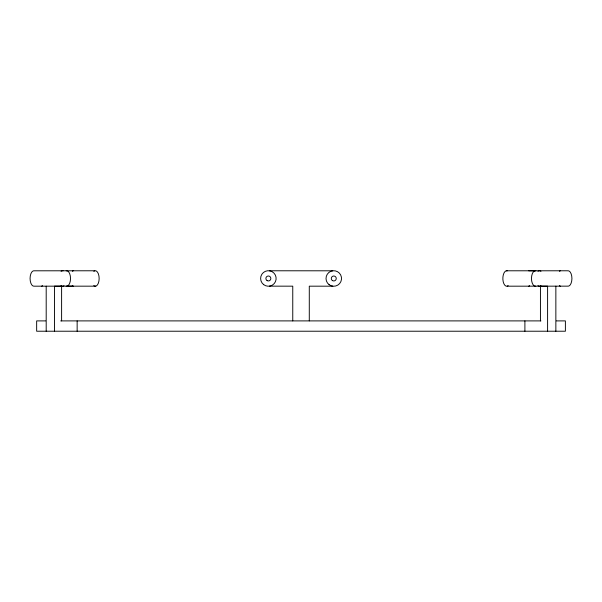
<?xml version="1.0" encoding="UTF-8"?>
<svg xmlns="http://www.w3.org/2000/svg" width="602" height="602" viewBox="0 0 602 602"><rect width="100%" height="100%" fill="white"/><g stroke="black" fill="none" stroke-linecap="round" stroke-linejoin="round"><path stroke-width="0.9" d="M94.785 270.78L34.48 270.802A7.758 3.875 -90 0 0 30.07 278.44A7.758 3.875 -90 0 0 34.427 286.183L73.271 286.153A7.758 3.875 90 0 1 72.3 285.619M269.335 270.78L332.71 270.802M506.252 270.787L534.869 270.787M528.729 270.802L567.573 270.78A7.758 3.875 -90 0 1 571.93 278.523A7.758 3.875 -90 0 1 567.52 286.153L507.215 286.183M67.131 286.168L95.748 286.168M269.433 286.153L292.76 286.168L292.76 320.896M332.808 286.183L309.285 286.176L309.285 320.896M45.662 320.896L36.654 320.896L36.654 331.22L565.391 331.22L565.391 320.896L556.383 320.896M60.659 320.896L540.905 320.896M555.857 286.168L555.857 331.22M547.594 331.22L547.594 286.176L540.438 286.176L540.438 320.896M524.899 320.896L524.899 331.22M77.146 320.896L77.146 331.22M61.607 320.896L61.607 286.168L54.451 286.168L54.451 331.22M46.196 286.176L46.196 331.22M64.03 285.672A7.758 3.875 90 0 1 61.058 285.634M61.103 271.299A7.758 3.875 90 0 1 63.097 270.802M42.561 285.672A7.758 3.875 -90 0 1 41.583 286.183M93.807 271.291A7.758 3.875 90 0 1 99.149 278.523A7.758 3.875 90 0 1 93.761 285.619M66.167 270.78A7.758 3.875 -90 0 1 70.524 278.523A7.758 3.875 -90 0 1 66.122 286.153M72.345 271.291A7.758 3.875 90 0 1 73.324 270.78M560.364 286.153A7.758 3.875 90 0 1 559.393 285.619M559.439 271.291A7.758 3.875 90 0 1 560.417 270.78M529.655 285.672A7.758 3.875 -90 0 1 528.676 286.183M540.897 285.657A7.758 3.875 90 0 1 537.925 285.619M537.97 271.291A7.758 3.875 90 0 1 540.942 271.329M535.833 286.183A7.758 3.875 90 0 1 531.476 278.44A7.758 3.875 90 0 1 535.878 270.802M508.193 285.672A7.758 3.875 -90 0 1 502.881 279.448A7.758 3.875 -90 0 1 507.26 270.802M267.13 280.622A2.476 2.476 0 0 0 270.847 278.47A2.476 2.476 0 0 0 267.13 276.326A2.476 2.476 0 0 0 267.13 280.622M263.691 284.656A7.758 7.758 0 0 0 276.07 279.433A7.758 7.758 0 0 0 265.354 271.329A7.758 7.758 0 0 0 263.691 284.656M329.091 284.671A7.758 7.758 0 0 0 341.469 279.448A7.758 7.758 0 0 0 330.761 271.336A7.758 7.758 0 0 0 329.091 284.671M332.537 280.63A2.476 2.476 0 0 0 336.255 278.485A2.476 2.476 0 0 0 332.537 276.341A2.476 2.476 0 0 0 332.537 280.63"/></g></svg>
